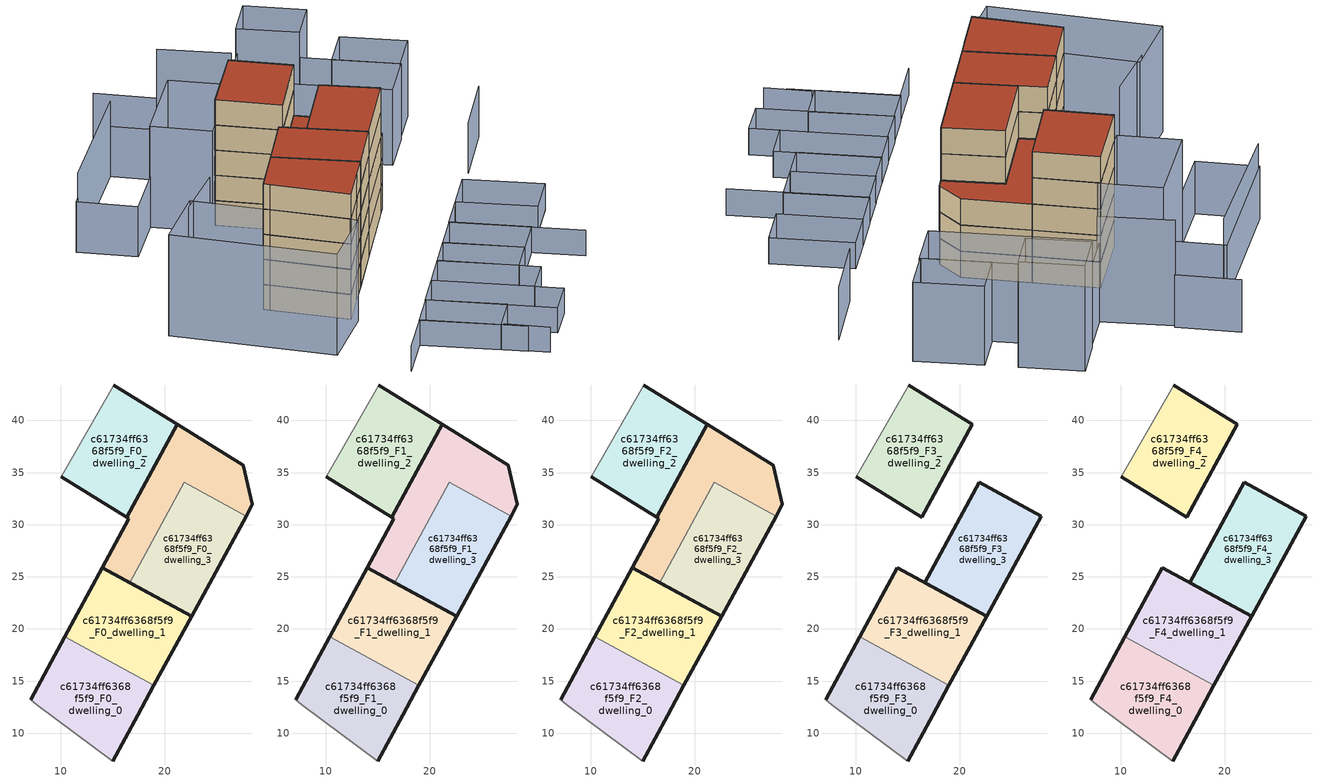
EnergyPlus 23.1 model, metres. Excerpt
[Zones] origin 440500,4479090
c61734ff6368f5f9_F0_dwelling_0
 floor ground (EU_floor_Construction): 14.99,7.34 17.39,11.73 18.95,14.59 10.38,19.24 7.12,13.21 7.73,12.73 z0
 wall outside (EU_wall_Construction): 7.12,13.21 10.38,19.24 / 18.95,14.59 17.39,11.73 14.99,7.34 z0:3
 wall adiabatic (EU_wall_Construction): 14.99,7.34 7.73,12.73 7.12,13.21 z0:3
 wall to c61734ff6368f5f9_F0_dwelling_1 (EU_wall_Construction): 10.38,19.24 18.95,14.59 z0:3
c61734ff6368f5f9_F0_dwelling_1
 floor ground (EU_floor_Construction): 18.95,14.59 22.55,21.22 13.97,25.88 10.38,19.24 z0
 wall outside (EU_wall_Construction): 10.38,19.24 13.97,25.88 22.55,21.22 18.95,14.59 z0:3
c61734ff6368f5f9_F0_dwelling_2
 floor ground (EU_floor_Construction): 16.34,30.7 21.18,39.61 15.09,43.39 10.06,34.6 z0
 wall outside (EU_wall_Construction): 15.09,43.39 21.18,39.61 16.34,30.7 10.06,34.6 z0:3
 wall adiabatic (EU_wall_Construction): 10.06,34.6 15.09,43.39 z0:3
c61734ff6368f5f9_F0_dwelling_3
 floor ground (EU_floor_Construction): 22.55,21.22 27.78,30.82 21.86,34.04 16.64,24.44 z0
 wall outside (EU_wall_Construction): 27.78,30.82 22.55,21.22 16.64,24.44 z0:3
 wall to c61734ff6368f5f9_F0_dwelling_4 (EU_wall_Construction): 16.64,24.44 21.86,34.04 27.78,30.82 z0:3
c61734ff6368f5f9_F0_dwelling_4
 floor ground (EU_floor_Construction): 27.78,30.82 28.38,31.94 27.51,35.67 21.18,39.61 16.34,30.7 16.52,30.59 13.97,25.88 16.64,24.44 21.86,34.04 z0
 wall outside (EU_wall_Construction): 16.64,24.44 13.97,25.88 16.52,30.59 16.34,30.7 21.18,39.61 27.51,35.67 28.38,31.94 27.78,30.82 z0:3
c61734ff6368f5f9_F1_dwelling_0
 floor to c61734ff6368f5f9_F0_dwelling_0 (EU_floor_Construction): 14.99,7.34 17.39,11.73 18.95,14.59 10.38,19.24 7.12,13.21 7.73,12.73 z3
 wall outside (EU_wall_Construction): 7.12,13.21 10.38,19.24 / 18.95,14.59 17.39,11.73 14.99,7.34 z3:6
 wall adiabatic (EU_wall_Construction): 14.99,7.34 7.73,12.73 7.12,13.21 z3:6
 wall to c61734ff6368f5f9_F1_dwelling_1 (EU_wall_Construction): 10.38,19.24 18.95,14.59 z3:6
c61734ff6368f5f9_F1_dwelling_1
 floor to c61734ff6368f5f9_F0_dwelling_1 (EU_floor_Construction): 18.95,14.59 22.55,21.22 13.97,25.88 10.38,19.24 z3
 wall outside (EU_wall_Construction): 10.38,19.24 13.97,25.88 22.55,21.22 18.95,14.59 z3:6
c61734ff6368f5f9_F1_dwelling_2
 floor to c61734ff6368f5f9_F0_dwelling_2 (EU_floor_Construction): 16.34,30.7 21.18,39.61 15.09,43.39 10.06,34.6 z3
 wall outside (EU_wall_Construction): 15.09,43.39 21.18,39.61 16.34,30.7 10.06,34.6 z3:6
 wall adiabatic (EU_wall_Construction): 10.06,34.6 15.09,43.39 z3:6
c61734ff6368f5f9_F1_dwelling_3
 floor to c61734ff6368f5f9_F0_dwelling_3 (EU_floor_Construction): 22.55,21.22 27.78,30.82 21.86,34.04 16.64,24.44 z3
 wall outside (EU_wall_Construction): 27.78,30.82 22.55,21.22 16.64,24.44 z3:6
 wall to c61734ff6368f5f9_F1_dwelling_4 (EU_wall_Construction): 16.64,24.44 21.86,34.04 27.78,30.82 z3:6
c61734ff6368f5f9_F1_dwelling_4
 floor to c61734ff6368f5f9_F0_dwelling_4 (EU_floor_Construction): 27.78,30.82 28.38,31.94 27.51,35.67 21.18,39.61 16.34,30.7 16.52,30.59 13.97,25.88 16.64,24.44 21.86,34.04 z3
 wall outside (EU_wall_Construction): 16.64,24.44 13.97,25.88 16.52,30.59 16.34,30.7 21.18,39.61 27.51,35.67 28.38,31.94 27.78,30.82 z3:6
c61734ff6368f5f9_F2_dwelling_0
 floor to c61734ff6368f5f9_F1_dwelling_0 (EU_floor_Construction): 14.99,7.34 17.39,11.73 18.95,14.59 10.38,19.24 7.12,13.21 7.73,12.73 z6
 wall outside (EU_wall_Construction): 7.12,13.21 10.38,19.24 / 18.95,14.59 17.39,11.73 14.99,7.34 z6:9
 wall adiabatic (EU_wall_Construction): 14.99,7.34 7.73,12.73 7.12,13.21 z6:9
 wall to c61734ff6368f5f9_F2_dwelling_1 (EU_wall_Construction): 10.38,19.24 18.95,14.59 z6:9
c61734ff6368f5f9_F2_dwelling_1
 floor to c61734ff6368f5f9_F1_dwelling_1 (EU_floor_Construction): 18.95,14.59 22.55,21.22 13.97,25.88 10.38,19.24 z6
 wall outside (EU_wall_Construction): 10.38,19.24 13.97,25.88 22.55,21.22 18.95,14.59 z6:9
c61734ff6368f5f9_F2_dwelling_2
 floor to c61734ff6368f5f9_F1_dwelling_2 (EU_floor_Construction): 16.34,30.7 21.18,39.61 15.09,43.39 10.06,34.6 z6
 wall outside (EU_wall_Construction): 15.09,43.39 21.18,39.61 16.34,30.7 10.06,34.6 z6:9
 wall adiabatic (EU_wall_Construction): 10.06,34.6 15.09,43.39 z6:9
c61734ff6368f5f9_F2_dwelling_3
 floor to c61734ff6368f5f9_F1_dwelling_3 (EU_floor_Construction): 22.55,21.22 27.78,30.82 21.86,34.04 16.64,24.44 z6
 wall outside (EU_wall_Construction): 27.78,30.82 22.55,21.22 16.64,24.44 z6:9
 wall to c61734ff6368f5f9_F2_dwelling_4 (EU_wall_Construction): 16.64,24.44 21.86,34.04 27.78,30.82 z6:9
c61734ff6368f5f9_F2_dwelling_4
 floor to c61734ff6368f5f9_F1_dwelling_4 (EU_floor_Construction): 27.78,30.82 28.38,31.94 27.51,35.67 21.18,39.61 16.34,30.7 16.52,30.59 13.97,25.88 16.64,24.44 21.86,34.04 z6
 wall outside (EU_wall_Construction): 16.64,24.44 13.97,25.88 16.52,30.59 16.34,30.7 21.18,39.61 27.51,35.67 28.38,31.94 27.78,30.82 z6:9
 roof outside (EU_roof_Construction): 27.51,35.67 28.38,31.94 27.78,30.82 21.86,34.04 16.64,24.44 13.97,25.88 16.52,30.59 16.34,30.7 21.18,39.61 z9
c61734ff6368f5f9_F3_dwelling_0
 floor to c61734ff6368f5f9_F2_dwelling_0 (EU_floor_Construction): 14.99,7.34 17.39,11.73 18.95,14.59 10.38,19.24 7.12,13.21 7.73,12.73 z9
 wall outside (EU_wall_Construction): 7.12,13.21 10.38,19.24 / 18.95,14.59 17.39,11.73 14.99,7.34 z9:12
 wall adiabatic (EU_wall_Construction): 14.99,7.34 7.73,12.73 7.12,13.21 z9:12
 wall to c61734ff6368f5f9_F3_dwelling_1 (EU_wall_Construction): 10.38,19.24 18.95,14.59 z9:12
c61734ff6368f5f9_F3_dwelling_1
 floor to c61734ff6368f5f9_F2_dwelling_1 (EU_floor_Construction): 18.95,14.59 22.55,21.22 13.97,25.88 10.38,19.24 z9
 wall outside (EU_wall_Construction): 10.38,19.24 13.97,25.88 22.55,21.22 18.95,14.59 z9:12
c61734ff6368f5f9_F3_dwelling_2
 floor to c61734ff6368f5f9_F2_dwelling_2 (EU_floor_Construction): 16.34,30.7 21.18,39.61 15.09,43.39 10.06,34.6 z9
 wall outside (EU_wall_Construction): 15.09,43.39 21.18,39.61 16.34,30.7 10.06,34.6 z9:12
 wall adiabatic (EU_wall_Construction): 10.06,34.6 15.09,43.39 z9:12
c61734ff6368f5f9_F3_dwelling_3
 floor to c61734ff6368f5f9_F2_dwelling_3 (EU_floor_Construction): 22.55,21.22 27.78,30.82 21.86,34.04 16.64,24.44 z9
 wall outside (EU_wall_Construction): 22.55,21.22 16.64,24.44 21.86,34.04 27.78,30.82 22.55,21.22 z9:12
c61734ff6368f5f9_F4_dwelling_0
 floor to c61734ff6368f5f9_F3_dwelling_0 (EU_floor_Construction): 14.99,7.34 17.39,11.73 18.95,14.59 10.38,19.24 7.12,13.21 7.73,12.73 z12
 wall outside (EU_wall_Construction): 7.12,13.21 10.38,19.24 / 18.95,14.59 17.39,11.73 14.99,7.34 z12:15
 wall adiabatic (EU_wall_Construction): 14.99,7.34 7.73,12.73 7.12,13.21 z12:15
 wall to c61734ff6368f5f9_F4_dwelling_1 (EU_wall_Construction): 10.38,19.24 18.95,14.59 z12:15
 roof outside (EU_roof_Construction): 18.95,14.59 17.39,11.73 14.99,7.34 7.73,12.73 7.12,13.21 10.38,19.24 z15
c61734ff6368f5f9_F4_dwelling_1
 floor to c61734ff6368f5f9_F3_dwelling_1 (EU_floor_Construction): 18.95,14.59 22.55,21.22 13.97,25.88 10.38,19.24 z12
 wall outside (EU_wall_Construction): 10.38,19.24 13.97,25.88 22.55,21.22 18.95,14.59 z12:15
 roof outside (EU_roof_Construction): 22.55,21.22 18.95,14.59 10.38,19.24 13.97,25.88 z15
c61734ff6368f5f9_F4_dwelling_2
 floor to c61734ff6368f5f9_F3_dwelling_2 (EU_floor_Construction): 16.34,30.7 21.18,39.61 15.09,43.39 10.06,34.6 z12
 wall outside (EU_wall_Construction): 15.09,43.39 21.18,39.61 16.34,30.7 10.06,34.6 z12:15
 wall adiabatic (EU_wall_Construction): 10.06,34.6 15.09,43.39 z12:15
 roof outside (EU_roof_Construction): 21.18,39.61 16.34,30.7 10.06,34.6 15.09,43.39 z15
c61734ff6368f5f9_F4_dwelling_3
 floor to c61734ff6368f5f9_F3_dwelling_3 (EU_floor_Construction): 22.55,21.22 27.78,30.82 21.86,34.04 16.64,24.44 z12
 wall outside (EU_wall_Construction): 22.55,21.22 16.64,24.44 21.86,34.04 27.78,30.82 22.55,21.22 z12:15
 roof outside (EU_roof_Construction): 27.78,30.82 22.55,21.22 16.64,24.44 21.86,34.04 z15
shading: 27.56,-5.53 31.87,-8.13 / 16.26,-6.92 19.5,-1.19 / 19.5,-1.19 29.77,-7 / 44.38,12.89 31.41,20.22 / 31.41,20.22 34,24.82 / 41.83,20.39 44.49,25.04 / 29.7,-1.13 27.22,-5.58 / 27.22,-5.58 19.45,-1.25 / 19.45,-1.25 21.94,3.2 / 21.94,3.2 29.7,-1.13 / 24.34,7.5 36.87,0.35 / 36.87,0.35 34.43,-3.94 / 34.43,-3.94 21.89,3.22 / 21.89,3.22 24.34,7.5 / 34.08,1.94 24.3,7.53 / 24.3,7.53 26.78,11.88 / 26.78,11.88 36.56,6.3 / 36.56,6.3 34.08,1.94 / 36.74,11.46 34.49,7.46 / 34.49,7.46 26.73,11.83 / 26.73,11.83 28.98,15.83 / 28.98,15.83 36.74,11.46 / 28.96,15.78 31.51,20.3 / 31.51,20.3 39.29,15.91 / 39.29,15.91 36.73,11.39 / 36.73,11.39 28.96,15.78 / 44.64,25.3 41.85,20.35 / 41.85,20.35 33.99,24.79 / 33.99,24.79 36.78,29.73 / 36.78,29.73 44.64,25.3 z0:3; 4.74,22.7 -0.13,16.58 / 18.36,50.64 11.27,54.49 / 0.59,18.08 15.63,6.87 / 15.63,6.87 10.32,-0.25 / 10.32,-0.25 -4.72,10.96 / -4.72,10.96 0.59,18.08 / 27.14,52.73 21.08,56.11 / 21.08,56.11 23.87,61.12 / 23.87,61.12 29.94,57.74 / 29.94,57.74 27.14,52.73 / 3.43,36.89 9.48,46.85 / 9.48,46.85 15.36,43.29 / 15.36,43.29 9.31,33.32 / 9.31,33.32 3.43,36.89 z0:12; 40.23,36.71 44.65,44.77 / 11.47,54.86 5.46,58.48 / 3.86,50.34 9.62,46.77 / 9.62,46.77 -0.49,30.46 / -0.49,30.46 -6.25,34.03 / -6.25,34.03 3.86,50.34 z0:6; 4.14,50.15 -5.77,34.81 / 21.21,56.1 36.71,47.29 / 36.71,47.29 33.43,41.51 / 33.43,41.51 17.92,50.31 / 17.92,50.31 21.21,56.1 / 32.98,56 39.46,52.34 / 39.46,52.34 36.64,47.34 / 36.64,47.34 30.15,50.99 / 30.15,50.99 32.98,56 z0:9
[Building]
EU S2 Campaign: North Axis=0; Terrain=City; Solar Distribution=FullExterior
[Site:Location]
Madrid: Latitude=40.5; Longitude=-3.5; Time Zone=1; Elevation=609
[SizingPeriod:WeatherFileDays]
AnnualSizingPeriod: Begin Month=1; Begin Day of Month=1; End Month=12; End Day of Month=31; Day of Week for Start Day=Monday; Use Weather File Daylight Saving Period=No; Use Weather File Rain and Snow Indicators=No
[MATERIAL]
EU_InternalMass_Material: Roughness=MediumRough; Thickness=0.1; Conductivity=1; Density=1800; Specific Heat=900; Thermal Absorptance=0.9; Solar Absorptance=0.7; Visible Absorptance=0.7
[MATERIAL:NOMASS] Roughness=MediumRough; Thermal Absorptance=0.9; Solar Absorptance=0.7; Visible Absorptance=0.7
Name | Thermal Resistance
EU_wall_NoMass | 0.609216
EU_roof_NoMass | 0.513268
EU_floor_NoMass | 0.568163
[CONSTRUCTION]
EU_wall_Construction: EU_wall_NoMass
EU_roof_Construction: EU_roof_NoMass
EU_floor_Construction: EU_floor_NoMass
EU_InternalMass_Construction: EU_InternalMass_Material
[ZONE] Type=1; Multiplier=1; Ceiling Height=autocalculate; Floor Area=autocalculate; Part of Total Floor Area=Yes
Name | Volume
c61734ff6368f5f9_F0_dwelling_0; c61734ff6368f5f9_F1_dwelling_0; c61734ff6368f5f9_F2_dwelling_0; c61734ff6368f5f9_F3_dwelling_0; c61734ff6368f5f9_F4_dwelling_0 | 220.964
c61734ff6368f5f9_F0_dwelling_1; c61734ff6368f5f9_F1_dwelling_1; c61734ff6368f5f9_F2_dwelling_1; c61734ff6368f5f9_F3_dwelling_1; c61734ff6368f5f9_F4_dwelling_1 | 220.978
c61734ff6368f5f9_F0_dwelling_2; c61734ff6368f5f9_F1_dwelling_2; c61734ff6368f5f9_F2_dwelling_2; c61734ff6368f5f9_F3_dwelling_2; c61734ff6368f5f9_F4_dwelling_2 | 220.963
c61734ff6368f5f9_F0_dwelling_3; c61734ff6368f5f9_F1_dwelling_3; c61734ff6368f5f9_F2_dwelling_3; c61734ff6368f5f9_F3_dwelling_3; c61734ff6368f5f9_F4_dwelling_3 | 220.948
c61734ff6368f5f9_F0_dwelling_4; c61734ff6368f5f9_F1_dwelling_4; c61734ff6368f5f9_F2_dwelling_4 | 220.984
[INTERNALMASS] Construction=EU_InternalMass_Construction
Name | Zone or ZoneList | Surface Area
c61734ff6368f5f9_F0_dwelling_0_EU_InternalMass | c61734ff6368f5f9_F0_dwelling_0 | 73.6547
c61734ff6368f5f9_F0_dwelling_1_EU_InternalMass | c61734ff6368f5f9_F0_dwelling_1 | 73.6592
c61734ff6368f5f9_F0_dwelling_2_EU_InternalMass | c61734ff6368f5f9_F0_dwelling_2 | 73.6549
c61734ff6368f5f9_F0_dwelling_3_EU_InternalMass | c61734ff6368f5f9_F0_dwelling_3 | 73.6539
c61734ff6368f5f9_F0_dwelling_4_EU_InternalMass | c61734ff6368f5f9_F0_dwelling_4 | 73.6615
c61734ff6368f5f9_F1_dwelling_0_EU_InternalMass | c61734ff6368f5f9_F1_dwelling_0 | 73.6547
c61734ff6368f5f9_F1_dwelling_1_EU_InternalMass | c61734ff6368f5f9_F1_dwelling_1 | 73.6592
c61734ff6368f5f9_F1_dwelling_2_EU_InternalMass | c61734ff6368f5f9_F1_dwelling_2 | 73.6549
c61734ff6368f5f9_F1_dwelling_3_EU_InternalMass | c61734ff6368f5f9_F1_dwelling_3 | 73.6539
c61734ff6368f5f9_F1_dwelling_4_EU_InternalMass | c61734ff6368f5f9_F1_dwelling_4 | 73.6615
c61734ff6368f5f9_F2_dwelling_0_EU_InternalMass | c61734ff6368f5f9_F2_dwelling_0 | 73.6547
c61734ff6368f5f9_F2_dwelling_1_EU_InternalMass | c61734ff6368f5f9_F2_dwelling_1 | 73.6592
c61734ff6368f5f9_F2_dwelling_2_EU_InternalMass | c61734ff6368f5f9_F2_dwelling_2 | 73.6549
c61734ff6368f5f9_F2_dwelling_3_EU_InternalMass | c61734ff6368f5f9_F2_dwelling_3 | 73.6539
c61734ff6368f5f9_F2_dwelling_4_EU_InternalMass | c61734ff6368f5f9_F2_dwelling_4 | 73.6615
c61734ff6368f5f9_F3_dwelling_0_EU_InternalMass | c61734ff6368f5f9_F3_dwelling_0 | 92.0677
c61734ff6368f5f9_F3_dwelling_1_EU_InternalMass | c61734ff6368f5f9_F3_dwelling_1 | 92.0782
c61734ff6368f5f9_F3_dwelling_2_EU_InternalMass | c61734ff6368f5f9_F3_dwelling_2 | 92.0653
c61734ff6368f5f9_F3_dwelling_3_EU_InternalMass | c61734ff6368f5f9_F3_dwelling_3 | 92.0737
c61734ff6368f5f9_F4_dwelling_0_EU_InternalMass | c61734ff6368f5f9_F4_dwelling_0 | 92.0677
c61734ff6368f5f9_F4_dwelling_1_EU_InternalMass | c61734ff6368f5f9_F4_dwelling_1 | 92.0782
c61734ff6368f5f9_F4_dwelling_2_EU_InternalMass | c61734ff6368f5f9_F4_dwelling_2 | 92.0653
c61734ff6368f5f9_F4_dwelling_3_EU_InternalMass | c61734ff6368f5f9_F4_dwelling_3 | 92.0737
[OTHEREQUIPMENT] Fuel Type=Electricity; Design Level Calculation Method=Watts/Area; Power per Zone Floor Area=1; Fraction Latent=0; Fraction Radiant=0; Fraction Lost=0; Carbon Dioxide Generation Rate=0; EndUse Subcategory=EU_Step8_InternalGains
Name | Zone or ZoneList or Space or SpaceList | Schedule
EU_Step8_InternalGain_c61734ff6368f5f9_F0_dwelling_0_f000 | c61734ff6368f5f9_F0_dwelling_0 | EU_Step8_GainSchedule_c61734ff6368f5f9_F0_dwelling_0_f000
EU_Step8_InternalGain_c61734ff6368f5f9_F0_dwelling_1_f000 | c61734ff6368f5f9_F0_dwelling_1 | EU_Step8_GainSchedule_c61734ff6368f5f9_F0_dwelling_1_f000
EU_Step8_InternalGain_c61734ff6368f5f9_F0_dwelling_2_f000 | c61734ff6368f5f9_F0_dwelling_2 | EU_Step8_GainSchedule_c61734ff6368f5f9_F0_dwelling_2_f000
EU_Step8_InternalGain_c61734ff6368f5f9_F0_dwelling_3_f000 | c61734ff6368f5f9_F0_dwelling_3 | EU_Step8_GainSchedule_c61734ff6368f5f9_F0_dwelling_3_f000
EU_Step8_InternalGain_c61734ff6368f5f9_F0_dwelling_4_f000 | c61734ff6368f5f9_F0_dwelling_4 | EU_Step8_GainSchedule_c61734ff6368f5f9_F0_dwelling_4_f000
EU_Step8_InternalGain_c61734ff6368f5f9_F1_dwelling_0_f000 | c61734ff6368f5f9_F1_dwelling_0 | EU_Step8_GainSchedule_c61734ff6368f5f9_F1_dwelling_0_f000
EU_Step8_InternalGain_c61734ff6368f5f9_F1_dwelling_1_f000 | c61734ff6368f5f9_F1_dwelling_1 | EU_Step8_GainSchedule_c61734ff6368f5f9_F1_dwelling_1_f000
EU_Step8_InternalGain_c61734ff6368f5f9_F1_dwelling_2_f000 | c61734ff6368f5f9_F1_dwelling_2 | EU_Step8_GainSchedule_c61734ff6368f5f9_F1_dwelling_2_f000
EU_Step8_InternalGain_c61734ff6368f5f9_F1_dwelling_3_f000 | c61734ff6368f5f9_F1_dwelling_3 | EU_Step8_GainSchedule_c61734ff6368f5f9_F1_dwelling_3_f000
EU_Step8_InternalGain_c61734ff6368f5f9_F1_dwelling_4_f000 | c61734ff6368f5f9_F1_dwelling_4 | EU_Step8_GainSchedule_c61734ff6368f5f9_F1_dwelling_4_f000
EU_Step8_InternalGain_c61734ff6368f5f9_F2_dwelling_0_f000 | c61734ff6368f5f9_F2_dwelling_0 | EU_Step8_GainSchedule_c61734ff6368f5f9_F2_dwelling_0_f000
EU_Step8_InternalGain_c61734ff6368f5f9_F2_dwelling_1_f000 | c61734ff6368f5f9_F2_dwelling_1 | EU_Step8_GainSchedule_c61734ff6368f5f9_F2_dwelling_1_f000
EU_Step8_InternalGain_c61734ff6368f5f9_F2_dwelling_2_f000 | c61734ff6368f5f9_F2_dwelling_2 | EU_Step8_GainSchedule_c61734ff6368f5f9_F2_dwelling_2_f000
EU_Step8_InternalGain_c61734ff6368f5f9_F2_dwelling_3_f000 | c61734ff6368f5f9_F2_dwelling_3 | EU_Step8_GainSchedule_c61734ff6368f5f9_F2_dwelling_3_f000
EU_Step8_InternalGain_c61734ff6368f5f9_F2_dwelling_4_f000 | c61734ff6368f5f9_F2_dwelling_4 | EU_Step8_GainSchedule_c61734ff6368f5f9_F2_dwelling_4_f000
EU_Step8_InternalGain_c61734ff6368f5f9_F3_dwelling_0_f000 | c61734ff6368f5f9_F3_dwelling_0 | EU_Step8_GainSchedule_c61734ff6368f5f9_F3_dwelling_0_f000
EU_Step8_InternalGain_c61734ff6368f5f9_F3_dwelling_1_f000 | c61734ff6368f5f9_F3_dwelling_1 | EU_Step8_GainSchedule_c61734ff6368f5f9_F3_dwelling_1_f000
EU_Step8_InternalGain_c61734ff6368f5f9_F3_dwelling_2_f000 | c61734ff6368f5f9_F3_dwelling_2 | EU_Step8_GainSchedule_c61734ff6368f5f9_F3_dwelling_2_f000
EU_Step8_InternalGain_c61734ff6368f5f9_F3_dwelling_3_f000 | c61734ff6368f5f9_F3_dwelling_3 | EU_Step8_GainSchedule_c61734ff6368f5f9_F3_dwelling_3_f000
EU_Step8_InternalGain_c61734ff6368f5f9_F4_dwelling_0_f000 | c61734ff6368f5f9_F4_dwelling_0 | EU_Step8_GainSchedule_c61734ff6368f5f9_F4_dwelling_0_f000
EU_Step8_InternalGain_c61734ff6368f5f9_F4_dwelling_1_f000 | c61734ff6368f5f9_F4_dwelling_1 | EU_Step8_GainSchedule_c61734ff6368f5f9_F4_dwelling_1_f000
EU_Step8_InternalGain_c61734ff6368f5f9_F4_dwelling_2_f000 | c61734ff6368f5f9_F4_dwelling_2 | EU_Step8_GainSchedule_c61734ff6368f5f9_F4_dwelling_2_f000
EU_Step8_InternalGain_c61734ff6368f5f9_F4_dwelling_3_f000 | c61734ff6368f5f9_F4_dwelling_3 | EU_Step8_GainSchedule_c61734ff6368f5f9_F4_dwelling_3_f000
[ZONEVENTILATION:DESIGNFLOWRATE] Schedule=EU_AlwaysOn; Design Flow Rate Calculation Method=AirChanges/Hour; Air Changes per Hour=0.752966; Ventilation Type=Natural; Fan Pressure Rise=0; Fan Total Efficiency=1; Constant Term Coefficient=1; Temperature Term Coefficient=0; Velocity Term Coefficient=0; Velocity Squared Term Coefficient=0; Minimum Indoor Temperature=-100; Maximum Indoor Temperature=100; Delta Temperature=-100; Minimum Outdoor Temperature=-100; Maximum Outdoor Temperature=100; Maximum Wind Speed=40
Name | Zone or ZoneList or Space or SpaceList
EU_ConstantAir_c61734ff6368f5f9_F0_dwelling_0 | c61734ff6368f5f9_F0_dwelling_0
EU_ConstantAir_c61734ff6368f5f9_F0_dwelling_1 | c61734ff6368f5f9_F0_dwelling_1
EU_ConstantAir_c61734ff6368f5f9_F0_dwelling_2 | c61734ff6368f5f9_F0_dwelling_2
EU_ConstantAir_c61734ff6368f5f9_F0_dwelling_3 | c61734ff6368f5f9_F0_dwelling_3
EU_ConstantAir_c61734ff6368f5f9_F0_dwelling_4 | c61734ff6368f5f9_F0_dwelling_4
EU_ConstantAir_c61734ff6368f5f9_F1_dwelling_0 | c61734ff6368f5f9_F1_dwelling_0
EU_ConstantAir_c61734ff6368f5f9_F1_dwelling_1 | c61734ff6368f5f9_F1_dwelling_1
EU_ConstantAir_c61734ff6368f5f9_F1_dwelling_2 | c61734ff6368f5f9_F1_dwelling_2
EU_ConstantAir_c61734ff6368f5f9_F1_dwelling_3 | c61734ff6368f5f9_F1_dwelling_3
EU_ConstantAir_c61734ff6368f5f9_F1_dwelling_4 | c61734ff6368f5f9_F1_dwelling_4
EU_ConstantAir_c61734ff6368f5f9_F2_dwelling_0 | c61734ff6368f5f9_F2_dwelling_0
EU_ConstantAir_c61734ff6368f5f9_F2_dwelling_1 | c61734ff6368f5f9_F2_dwelling_1
EU_ConstantAir_c61734ff6368f5f9_F2_dwelling_2 | c61734ff6368f5f9_F2_dwelling_2
EU_ConstantAir_c61734ff6368f5f9_F2_dwelling_3 | c61734ff6368f5f9_F2_dwelling_3
EU_ConstantAir_c61734ff6368f5f9_F2_dwelling_4 | c61734ff6368f5f9_F2_dwelling_4
EU_ConstantAir_c61734ff6368f5f9_F3_dwelling_0 | c61734ff6368f5f9_F3_dwelling_0
EU_ConstantAir_c61734ff6368f5f9_F3_dwelling_1 | c61734ff6368f5f9_F3_dwelling_1
EU_ConstantAir_c61734ff6368f5f9_F3_dwelling_2 | c61734ff6368f5f9_F3_dwelling_2
EU_ConstantAir_c61734ff6368f5f9_F3_dwelling_3 | c61734ff6368f5f9_F3_dwelling_3
EU_ConstantAir_c61734ff6368f5f9_F4_dwelling_0 | c61734ff6368f5f9_F4_dwelling_0
EU_ConstantAir_c61734ff6368f5f9_F4_dwelling_1 | c61734ff6368f5f9_F4_dwelling_1
EU_ConstantAir_c61734ff6368f5f9_F4_dwelling_2 | c61734ff6368f5f9_F4_dwelling_2
EU_ConstantAir_c61734ff6368f5f9_F4_dwelling_3 | c61734ff6368f5f9_F4_dwelling_3
[HVACTEMPLATE:THERMOSTAT] Constant Heating Setpoint=20; Constant Cooling Setpoint=50
EU_HeatOnly_c61734ff6368f5f9_F0_dwelling_0; EU_HeatOnly_c61734ff6368f5f9_F0_dwelling_1; EU_HeatOnly_c61734ff6368f5f9_F0_dwelling_2; EU_HeatOnly_c61734ff6368f5f9_F0_dwelling_3; EU_HeatOnly_c61734ff6368f5f9_F0_dwelling_4; EU_HeatOnly_c61734ff6368f5f9_F1_dwelling_0; EU_HeatOnly_c61734ff6368f5f9_F1_dwelling_1; EU_HeatOnly_c61734ff6368f5f9_F1_dwelling_2; EU_HeatOnly_c61734ff6368f5f9_F1_dwelling_3; EU_HeatOnly_c61734ff6368f5f9_F1_dwelling_4; EU_HeatOnly_c61734ff6368f5f9_F2_dwelling_0; EU_HeatOnly_c61734ff6368f5f9_F2_dwelling_1; EU_HeatOnly_c61734ff6368f5f9_F2_dwelling_2; EU_HeatOnly_c61734ff6368f5f9_F2_dwelling_3; EU_HeatOnly_c61734ff6368f5f9_F2_dwelling_4; EU_HeatOnly_c61734ff6368f5f9_F3_dwelling_0; EU_HeatOnly_c61734ff6368f5f9_F3_dwelling_1; EU_HeatOnly_c61734ff6368f5f9_F3_dwelling_2; EU_HeatOnly_c61734ff6368f5f9_F3_dwelling_3; EU_HeatOnly_c61734ff6368f5f9_F4_dwelling_0; EU_HeatOnly_c61734ff6368f5f9_F4_dwelling_1; EU_HeatOnly_c61734ff6368f5f9_F4_dwelling_2; EU_HeatOnly_c61734ff6368f5f9_F4_dwelling_3
[HVACTEMPLATE:ZONE:IDEALLOADSAIRSYSTEM] System Availability Schedule=EU_AlwaysOn; Maximum Heating Supply Air Temperature=50; Minimum Cooling Supply Air Temperature=13; Maximum Heating Supply Air Humidity Ratio=0.0156; Minimum Cooling Supply Air Humidity Ratio=0.0077; Heating Limit=NoLimit; Cooling Limit=NoLimit; Heating Availability Schedule=EU_AlwaysOn; Cooling Availability Schedule=EU_CoolingOff; Dehumidification Control Type=ConstantSensibleHeatRatio; Cooling Sensible Heat Ratio=0.7; Dehumidification Setpoint=60; Humidification Control Type=None; Humidification Setpoint=30; Outdoor Air Method=None; Outdoor Air Flow Rate per Person=0.00944; Outdoor Air Flow Rate per Zone Floor Area=0; Outdoor Air Flow Rate per Zone=0; Demand Controlled Ventilation Type=None; Outdoor Air Economizer Type=NoEconomizer; Heat Recovery Type=None; Sensible Heat Recovery Effectiveness=0.7; Latent Heat Recovery Effectiveness=0.65
Name | Template Thermostat
c61734ff6368f5f9_F0_dwelling_0 | EU_HeatOnly_c61734ff6368f5f9_F0_dwelling_0
c61734ff6368f5f9_F0_dwelling_1 | EU_HeatOnly_c61734ff6368f5f9_F0_dwelling_1
c61734ff6368f5f9_F0_dwelling_2 | EU_HeatOnly_c61734ff6368f5f9_F0_dwelling_2
c61734ff6368f5f9_F0_dwelling_3 | EU_HeatOnly_c61734ff6368f5f9_F0_dwelling_3
c61734ff6368f5f9_F0_dwelling_4 | EU_HeatOnly_c61734ff6368f5f9_F0_dwelling_4
c61734ff6368f5f9_F1_dwelling_0 | EU_HeatOnly_c61734ff6368f5f9_F1_dwelling_0
c61734ff6368f5f9_F1_dwelling_1 | EU_HeatOnly_c61734ff6368f5f9_F1_dwelling_1
c61734ff6368f5f9_F1_dwelling_2 | EU_HeatOnly_c61734ff6368f5f9_F1_dwelling_2
c61734ff6368f5f9_F1_dwelling_3 | EU_HeatOnly_c61734ff6368f5f9_F1_dwelling_3
c61734ff6368f5f9_F1_dwelling_4 | EU_HeatOnly_c61734ff6368f5f9_F1_dwelling_4
c61734ff6368f5f9_F2_dwelling_0 | EU_HeatOnly_c61734ff6368f5f9_F2_dwelling_0
c61734ff6368f5f9_F2_dwelling_1 | EU_HeatOnly_c61734ff6368f5f9_F2_dwelling_1
c61734ff6368f5f9_F2_dwelling_2 | EU_HeatOnly_c61734ff6368f5f9_F2_dwelling_2
c61734ff6368f5f9_F2_dwelling_3 | EU_HeatOnly_c61734ff6368f5f9_F2_dwelling_3
c61734ff6368f5f9_F2_dwelling_4 | EU_HeatOnly_c61734ff6368f5f9_F2_dwelling_4
c61734ff6368f5f9_F3_dwelling_0 | EU_HeatOnly_c61734ff6368f5f9_F3_dwelling_0
c61734ff6368f5f9_F3_dwelling_1 | EU_HeatOnly_c61734ff6368f5f9_F3_dwelling_1
c61734ff6368f5f9_F3_dwelling_2 | EU_HeatOnly_c61734ff6368f5f9_F3_dwelling_2
c61734ff6368f5f9_F3_dwelling_3 | EU_HeatOnly_c61734ff6368f5f9_F3_dwelling_3
c61734ff6368f5f9_F4_dwelling_0 | EU_HeatOnly_c61734ff6368f5f9_F4_dwelling_0
c61734ff6368f5f9_F4_dwelling_1 | EU_HeatOnly_c61734ff6368f5f9_F4_dwelling_1
c61734ff6368f5f9_F4_dwelling_2 | EU_HeatOnly_c61734ff6368f5f9_F4_dwelling_2
c61734ff6368f5f9_F4_dwelling_3 | EU_HeatOnly_c61734ff6368f5f9_F4_dwelling_3
[SIZING:ZONE] Zone Cooling Design Supply Air Temperature Input Method=SupplyAirTemperature; Zone Cooling Design Supply Air Temperature=13; Zone Heating Design Supply Air Temperature Input Method=SupplyAirTemperature; Zone Heating Design Supply Air Temperature=50; Zone Cooling Design Supply Air Humidity Ratio=0.008; Zone Heating Design Supply Air Humidity Ratio=0.008; Cooling Design Air Flow Method=DesignDay; Cooling Design Air Flow Rate=0; Cooling Minimum Air Flow per Zone Floor Area=0.000762; Cooling Minimum Air Flow=0; Cooling Minimum Air Flow Fraction=0.2; Heating Design Air Flow Method=DesignDay; Heating Design Air Flow Rate=0; Heating Maximum Air Flow per Zone Floor Area=0.002032; Heating Maximum Air Flow=0.141576; Heating Maximum Air Flow Fraction=0.3; Account for Dedicated Outdoor Air System=No; Dedicated Outdoor Air System Control Strategy=NeutralSupplyAir; Dedicated Outdoor Air Low Setpoint Temperature for Design=autosize; Dedicated Outdoor Air High Setpoint Temperature for Design=autosize; Zone Load Sizing Method=Sensible Load Only No Latent Load; Zone Latent Cooling Design Supply Air Humidity Ratio Input Method=HumidityRatioDifference; Zone Cooling Design Supply Air Humidity Ratio Difference=0.005; Zone Latent Heating Design Supply Air Humidity Ratio Input Method=HumidityRatioDifference; Zone Humidification Design Supply Air Humidity Ratio Difference=0.005
c61734ff6368f5f9_F0_dwelling_0; c61734ff6368f5f9_F0_dwelling_1; c61734ff6368f5f9_F0_dwelling_2; c61734ff6368f5f9_F0_dwelling_3; c61734ff6368f5f9_F0_dwelling_4; c61734ff6368f5f9_F1_dwelling_0; c61734ff6368f5f9_F1_dwelling_1; c61734ff6368f5f9_F1_dwelling_2; c61734ff6368f5f9_F1_dwelling_3; c61734ff6368f5f9_F1_dwelling_4; c61734ff6368f5f9_F2_dwelling_0; c61734ff6368f5f9_F2_dwelling_1; c61734ff6368f5f9_F2_dwelling_2; c61734ff6368f5f9_F2_dwelling_3; c61734ff6368f5f9_F2_dwelling_4; c61734ff6368f5f9_F3_dwelling_0; c61734ff6368f5f9_F3_dwelling_1; c61734ff6368f5f9_F3_dwelling_2; c61734ff6368f5f9_F3_dwelling_3; c61734ff6368f5f9_F4_dwelling_0; c61734ff6368f5f9_F4_dwelling_1; c61734ff6368f5f9_F4_dwelling_2; c61734ff6368f5f9_F4_dwelling_3
[SCHEDULE:CONSTANT]
Name | Hourly Value
EU_AlwaysOn | 1
EU_CoolingOff | 0
[SCHEDULE:FILE] Column Number=1; Rows to Skip at Top=0; Number of Hours of Data=8760; Column Separator=Comma; Interpolate to Timestep=No; Minutes per Item=60; Adjust Schedule for Daylight Savings=Yes
Name | File
EU_Step8_GainSchedule_c61734ff6368f5f9_F0_dwelling_0_f000 | ../../schedules/c61734ff6368f5f9/c61734ff6368f5f9_F0_dwelling_0_f000_gain.csv
EU_Step8_GainSchedule_c61734ff6368f5f9_F0_dwelling_1_f000 | ../../schedules/c61734ff6368f5f9/c61734ff6368f5f9_F0_dwelling_1_f000_gain.csv
EU_Step8_GainSchedule_c61734ff6368f5f9_F0_dwelling_2_f000 | ../../schedules/c61734ff6368f5f9/c61734ff6368f5f9_F0_dwelling_2_f000_gain.csv
EU_Step8_GainSchedule_c61734ff6368f5f9_F0_dwelling_3_f000 | ../../schedules/c61734ff6368f5f9/c61734ff6368f5f9_F0_dwelling_3_f000_gain.csv
EU_Step8_GainSchedule_c61734ff6368f5f9_F0_dwelling_4_f000 | ../../schedules/c61734ff6368f5f9/c61734ff6368f5f9_F0_dwelling_4_f000_gain.csv
EU_Step8_GainSchedule_c61734ff6368f5f9_F1_dwelling_0_f000 | ../../schedules/c61734ff6368f5f9/c61734ff6368f5f9_F1_dwelling_0_f000_gain.csv
EU_Step8_GainSchedule_c61734ff6368f5f9_F1_dwelling_1_f000 | ../../schedules/c61734ff6368f5f9/c61734ff6368f5f9_F1_dwelling_1_f000_gain.csv
EU_Step8_GainSchedule_c61734ff6368f5f9_F1_dwelling_2_f000 | ../../schedules/c61734ff6368f5f9/c61734ff6368f5f9_F1_dwelling_2_f000_gain.csv
EU_Step8_GainSchedule_c61734ff6368f5f9_F1_dwelling_3_f000 | ../../schedules/c61734ff6368f5f9/c61734ff6368f5f9_F1_dwelling_3_f000_gain.csv
EU_Step8_GainSchedule_c61734ff6368f5f9_F1_dwelling_4_f000 | ../../schedules/c61734ff6368f5f9/c61734ff6368f5f9_F1_dwelling_4_f000_gain.csv
EU_Step8_GainSchedule_c61734ff6368f5f9_F2_dwelling_0_f000 | ../../schedules/c61734ff6368f5f9/c61734ff6368f5f9_F2_dwelling_0_f000_gain.csv
EU_Step8_GainSchedule_c61734ff6368f5f9_F2_dwelling_1_f000 | ../../schedules/c61734ff6368f5f9/c61734ff6368f5f9_F2_dwelling_1_f000_gain.csv
EU_Step8_GainSchedule_c61734ff6368f5f9_F2_dwelling_2_f000 | ../../schedules/c61734ff6368f5f9/c61734ff6368f5f9_F2_dwelling_2_f000_gain.csv
EU_Step8_GainSchedule_c61734ff6368f5f9_F2_dwelling_3_f000 | ../../schedules/c61734ff6368f5f9/c61734ff6368f5f9_F2_dwelling_3_f000_gain.csv
EU_Step8_GainSchedule_c61734ff6368f5f9_F2_dwelling_4_f000 | ../../schedules/c61734ff6368f5f9/c61734ff6368f5f9_F2_dwelling_4_f000_gain.csv
EU_Step8_GainSchedule_c61734ff6368f5f9_F3_dwelling_0_f000 | ../../schedules/c61734ff6368f5f9/c61734ff6368f5f9_F3_dwelling_0_f000_gain.csv
EU_Step8_GainSchedule_c61734ff6368f5f9_F3_dwelling_1_f000 | ../../schedules/c61734ff6368f5f9/c61734ff6368f5f9_F3_dwelling_1_f000_gain.csv
EU_Step8_GainSchedule_c61734ff6368f5f9_F3_dwelling_2_f000 | ../../schedules/c61734ff6368f5f9/c61734ff6368f5f9_F3_dwelling_2_f000_gain.csv
EU_Step8_GainSchedule_c61734ff6368f5f9_F3_dwelling_3_f000 | ../../schedules/c61734ff6368f5f9/c61734ff6368f5f9_F3_dwelling_3_f000_gain.csv
EU_Step8_GainSchedule_c61734ff6368f5f9_F4_dwelling_0_f000 | ../../schedules/c61734ff6368f5f9/c61734ff6368f5f9_F4_dwelling_0_f000_gain.csv
EU_Step8_GainSchedule_c61734ff6368f5f9_F4_dwelling_1_f000 | ../../schedules/c61734ff6368f5f9/c61734ff6368f5f9_F4_dwelling_1_f000_gain.csv
EU_Step8_GainSchedule_c61734ff6368f5f9_F4_dwelling_2_f000 | ../../schedules/c61734ff6368f5f9/c61734ff6368f5f9_F4_dwelling_2_f000_gain.csv
EU_Step8_GainSchedule_c61734ff6368f5f9_F4_dwelling_3_f000 | ../../schedules/c61734ff6368f5f9/c61734ff6368f5f9_F4_dwelling_3_f000_gain.csv
